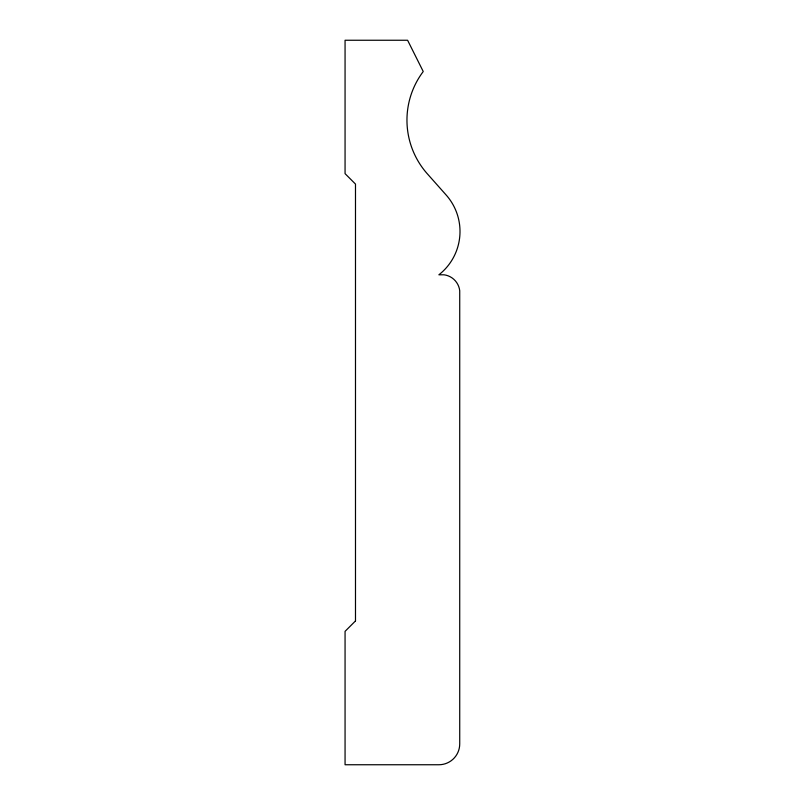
<?xml version="1.0" encoding="UTF-8"?>
<svg xmlns="http://www.w3.org/2000/svg" width="805" height="805" viewBox="0 0 805 805"><rect width="100%" height="100%" fill="white"/><g stroke="black" fill="none" stroke-linecap="round" stroke-linejoin="round"><path stroke-width="1.21" d="M355.488 620.927L345.063 631.351L345.063 764.75L438.876 764.75A20.849 20.849 0 0 0 459.725 743.901L459.725 290.696A18.183 18.183 0 0 0 444.008 274.797L438.876 274.797A54.961 54.961 0 0 0 445.869 194.689L427.938 174.494A80.822 80.822 0 0 1 423.239 71.524L407.602 40.25L345.063 40.25L345.063 173.649L355.488 184.073L355.488 620.927"/></g></svg>
